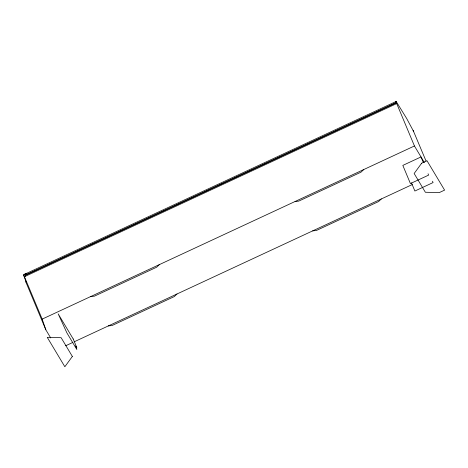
<?xml version="1.0" encoding="UTF-8"?>
<svg xmlns="http://www.w3.org/2000/svg" width="468" height="468" viewBox="0 0 468 468"><rect width="100%" height="100%" fill="white"/><g stroke="black" fill="none" stroke-linecap="round" stroke-linejoin="round"><path stroke-width="0.7" d="M159.418 264.59L156.675 267.199L94.419 296.156L90.739 296.531M177.015 293.974L174.271 296.589L112.016 325.541L108.336 325.921M363.735 169.556L360.998 172.166L298.736 201.123L295.062 201.497M381.332 198.947L378.594 201.556L316.333 230.513L312.659 230.888M24.985 274.751L24.675 274.23L395.875 101.585L396.402 102.749L25.208 275.395L24.675 274.23L26.816 273.236M25.067 275.166L396.261 102.515M50.708 337.937L45.841 329.805L42.173 319.118L24.441 276.723L396.706 103.58L396.051 101.258L406.715 118.568L413.724 131.672M42.173 319.118L414.443 145.975L424.359 162.531M65.678 345.758L72.897 342.4M74.213 341.792L412.285 184.55M24.441 276.723L23.4 274.581L26.401 282.789M395.875 101.585L396.185 102.106M413.162 130.461L426.02 160.974M432.508 181.221L433.075 182.567L414.888 191.026L411.512 182.947M423.259 162.326L421.007 156.944L402.825 165.403L410.424 183.573L428.612 175.114L428.045 173.768M396.706 103.58L414.443 145.975M25.681 281.613L45.841 329.805M25.512 276.225L24.827 274.178M72.353 356.44L64.847 366.742L47.25 337.352L61.132 337.703L72.353 356.44M421.656 163.215L414.145 173.517L425.365 192.254L439.253 192.605L444.6 190.119L427.003 160.729L421.656 163.215M73.219 338.984L58.172 313.858L66.924 332.935L76.869 349.549L75.559 345.957L76.834 348.087L76.302 346.361L73.219 338.984"/></g></svg>
